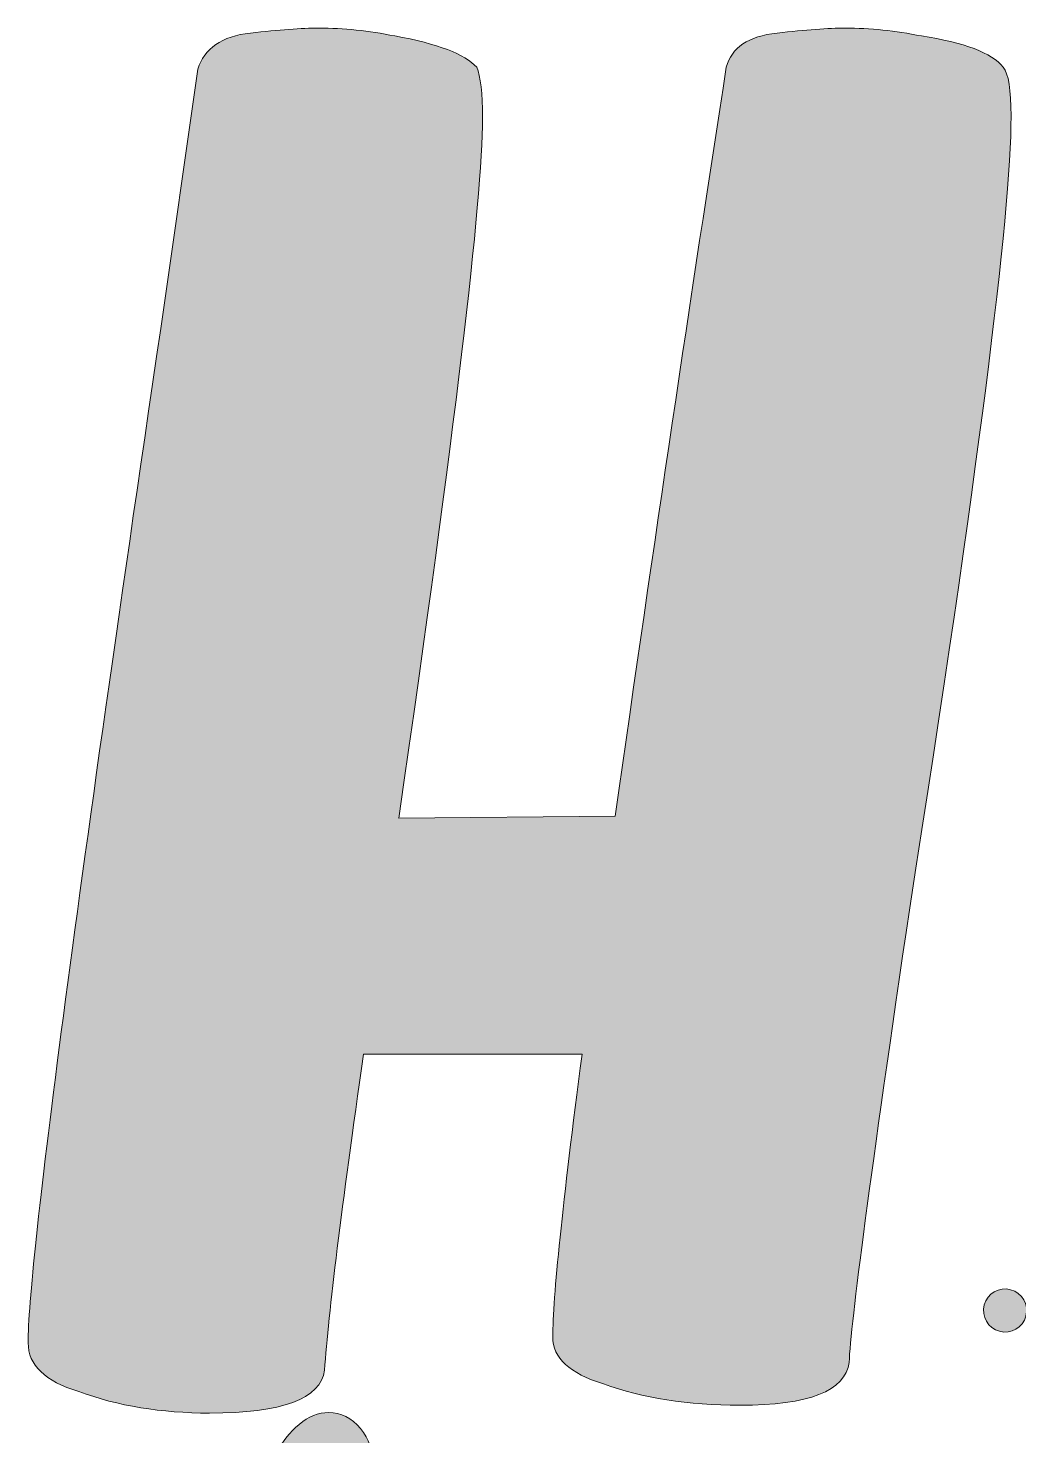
# Model space of a CAD drawing. Header units: inches. Extents: x 155 to 924, y -1017 to -64.
# Drawn here: x 180.4 to 362.6, y -647.5 to -388.5 of the extents above; entities that cross this region are included whole.
import ezdxf

# ---------------------------------------------------------------- set-up
doc = ezdxf.new("R2010")
doc.units = ezdxf.units.IN
doc.header["$MEASUREMENT"] = 0
doc.layers.add('Layer 1', color=7, linetype='Continuous')

# ---------------------------------------------------------------- blocks, each defined once
blk = doc.blocks.new('block 6')
at = {"layer": 'Layer 1', "true_color": 0xffffff}
h = blk.add_hatch(color=7, dxfattribs=at)
h.dxf.hatch_style = 2
edge = h.paths.add_edge_path()
edge.add_spline(control_points=[(213.73, -643.28), (204.88, -643.28), (196.87, -641.96), (189.69, -639.33), (183.46, -637.42), (180.36, -634.44), (180.36, -630.36), (180.36, -616.25), (188.49, -554.05), (204.76, -443.77), (204.76, -443.77), (211.58, -396.04), (211.58, -396.04), (212.77, -392.22), (216, -390), (221.27, -389.4), (226.53, -388.81), (230.72, -388.5), (233.83, -388.5), (238.37, -388.5), (243.03, -388.99), (247.82, -389.94), (255.72, -391.37), (260.74, -393.29), (262.89, -395.68), (263.61, -397.36), (263.97, -400.47), (263.97, -405.01), (263.97, -420.08), (258.82, -463.03), (248.54, -533.84), (248.54, -533.84), (288.37, -533.48), (288.37, -533.48), (295.55, -483), (302.37, -437.07), (308.82, -395.68), (309.78, -392.09), (312.89, -390), (318.16, -389.4), (323.41, -388.81), (327.6, -388.5), (330.71, -388.5), (335.26, -388.5), (339.92, -388.99), (344.71, -389.94), (352.6, -391.14), (357.63, -393.05), (359.78, -395.68), (360.73, -396.88), (361.22, -399.87), (361.22, -404.65), (361.22, -422.84), (354.99, -471.4), (342.56, -550.34), (335.38, -599.15), (331.67, -627.02), (331.43, -633.95), (330.71, -639.22), (324.01, -641.85), (311.34, -641.85), (301.77, -641.85), (293.39, -640.54), (286.22, -637.9), (280, -635.99), (276.89, -633.12), (276.89, -629.29), (276.89, -622.11), (278.68, -604.77), (282.27, -577.25), (282.27, -577.25), (242.08, -577.25), (242.08, -577.25), (238.01, -605.49), (235.62, -624.86), (234.9, -635.39), (234.19, -640.65), (227.13, -643.28), (213.73, -643.28)], knot_values=[0, 0, 0, 0, 1, 1, 1, 2, 2, 2, 3, 3, 3, 4, 4, 4, 5, 5, 5, 6, 6, 6, 7, 7, 7, 8, 8, 8, 9, 9, 9, 10, 10, 10, 11, 11, 11, 12, 12, 12, 13, 13, 13, 14, 14, 14, 15, 15, 15, 16, 16, 16, 17, 17, 17, 18, 18, 18, 19, 19, 19, 20, 20, 20, 21, 21, 21, 22, 22, 22, 23, 23, 23, 24, 24, 24, 25, 25, 25, 26, 26, 26, 26], degree=3, periodic=1)
at = {"layer": 'Layer 1', "lineweight": 0}
blk.add_open_spline([(213.73, -643.28), (204.88, -643.28), (196.87, -641.96), (189.69, -639.33), (183.46, -637.42), (180.36, -634.44), (180.36, -630.36), (180.36, -616.25), (188.49, -554.05), (204.76, -443.77), (204.76, -443.77), (211.58, -396.04), (211.58, -396.04), (212.77, -392.22), (216, -390), (221.27, -389.4), (226.53, -388.81), (230.72, -388.5), (233.83, -388.5), (238.37, -388.5), (243.03, -388.99), (247.82, -389.94), (255.72, -391.37), (260.74, -393.29), (262.89, -395.68), (263.61, -397.36), (263.97, -400.47), (263.97, -405.01), (263.97, -420.08), (258.82, -463.03), (248.54, -533.84), (248.54, -533.84), (288.37, -533.48), (288.37, -533.48), (295.55, -483), (302.37, -437.07), (308.82, -395.68), (309.78, -392.09), (312.89, -390), (318.16, -389.4), (323.41, -388.81), (327.6, -388.5), (330.71, -388.5), (335.26, -388.5), (339.92, -388.99), (344.71, -389.94), (352.6, -391.14), (357.63, -393.05), (359.78, -395.68), (360.73, -396.88), (361.22, -399.87), (361.22, -404.65), (361.22, -422.84), (354.99, -471.4), (342.56, -550.34), (335.38, -599.15), (331.67, -627.02), (331.43, -633.95), (330.71, -639.22), (324.01, -641.85), (311.34, -641.85), (301.77, -641.85), (293.39, -640.54), (286.22, -637.9), (280, -635.99), (276.89, -633.12), (276.89, -629.29), (276.89, -622.11), (278.68, -604.77), (282.27, -577.25), (282.27, -577.25), (242.08, -577.25), (242.08, -577.25), (238.01, -605.49), (235.62, -624.86), (234.9, -635.39), (234.19, -640.65), (227.13, -643.28), (213.73, -643.28)], degree=3, knots=[0, 0, 0, 0, 1, 1, 1, 2, 2, 2, 3, 3, 3, 4, 4, 4, 5, 5, 5, 6, 6, 6, 7, 7, 7, 8, 8, 8, 9, 9, 9, 10, 10, 10, 11, 11, 11, 12, 12, 12, 13, 13, 13, 14, 14, 14, 15, 15, 15, 16, 16, 16, 17, 17, 17, 18, 18, 18, 19, 19, 19, 20, 20, 20, 21, 21, 21, 22, 22, 22, 23, 23, 23, 24, 24, 24, 25, 25, 25, 26, 26, 26, 26], dxfattribs=at)
blk = doc.blocks.new('block 12')
at = {"layer": 'Layer 1', "true_color": 0xffffff}
h = blk.add_hatch(color=7, dxfattribs=at)
h.dxf.hatch_style = 2
edge = h.paths.add_edge_path()
edge.add_spline(control_points=[(228.82, -658.98), (230.68, -660.22), (232.43, -660.84), (234.09, -660.84), (236.36, -660.84), (238.37, -660.02), (240.13, -658.36), (241.88, -656.71), (242.96, -654.75), (243.38, -652.48), (243.79, -650.21), (243.17, -648.09), (241.52, -646.13), (239.87, -644.17), (237.91, -643.18), (235.64, -643.18), (233.78, -643.18), (231.97, -643.91), (230.21, -645.35), (228.46, -646.8), (227.17, -648.45), (226.34, -650.31), (225.72, -651.96), (225.62, -653.56), (226.03, -655.11), (226.45, -656.66), (227.37, -657.95), (228.82, -658.98)], knot_values=[0, 0, 0, 0, 1, 1, 1, 2, 2, 2, 3, 3, 3, 4, 4, 4, 5, 5, 5, 6, 6, 6, 7, 7, 7, 8, 8, 8, 9, 9, 9, 9], degree=3, periodic=1)
at = {"layer": 'Layer 1', "lineweight": 0}
blk.add_open_spline([(228.82, -658.98), (230.68, -660.22), (232.43, -660.84), (234.09, -660.84), (236.36, -660.84), (238.37, -660.02), (240.13, -658.36), (241.88, -656.71), (242.96, -654.75), (243.38, -652.48), (243.79, -650.21), (243.17, -648.09), (241.52, -646.13), (239.87, -644.17), (237.91, -643.18), (235.64, -643.18), (233.78, -643.18), (231.97, -643.91), (230.21, -645.35), (228.46, -646.8), (227.17, -648.45), (226.34, -650.31), (225.72, -651.96), (225.62, -653.56), (226.03, -655.11), (226.45, -656.66), (227.37, -657.95), (228.82, -658.98)], degree=3, knots=[0, 0, 0, 0, 1, 1, 1, 2, 2, 2, 3, 3, 3, 4, 4, 4, 5, 5, 5, 6, 6, 6, 7, 7, 7, 8, 8, 8, 9, 9, 9, 9], dxfattribs=at)

msp = doc.modelspace()

# ---------------------------------------------------------------- hatches: boundary and pattern name
at = {"layer": 'Layer 1', "true_color": 0xffffff}
h = msp.add_hatch(color=7, dxfattribs=at)
h.dxf.hatch_style = 2
edge = h.paths.add_edge_path()
edge.add_spline(control_points=[(361.14, -620.58), (363.26, -621.15), (364.51, -623.32), (363.95, -625.44), (363.38, -627.55), (361.21, -628.81), (359.09, -628.24), (356.97, -627.68), (355.72, -625.5), (356.28, -623.38), (356.85, -621.27), (359.03, -620.01), (361.14, -620.58)], knot_values=[0, 0, 0, 0, 1, 1, 1, 2, 2, 2, 3, 3, 3, 4, 4, 4, 4], degree=3, periodic=1)

# ---------------------------------------------------------------- linework, layer by layer
at = {"layer": 'Layer 1', "lineweight": 0}
msp.add_open_spline([(361.14, -620.58), (363.26, -621.15), (364.51, -623.32), (363.95, -625.44), (363.38, -627.55), (361.21, -628.81), (359.09, -628.24), (356.97, -627.68), (355.72, -625.5), (356.28, -623.38), (356.85, -621.27), (359.03, -620.01), (361.14, -620.58)], degree=3, knots=[0, 0, 0, 0, 1, 1, 1, 2, 2, 2, 3, 3, 3, 4, 4, 4, 4], dxfattribs=at)

# ---------------------------------------------------------------- block references
at = {"layer": 'Layer 1'}
for name in ['block 6', 'block 12']:
    msp.add_blockref(name, (0, 0), dxfattribs=at)

doc.saveas('drawing.dxf')
